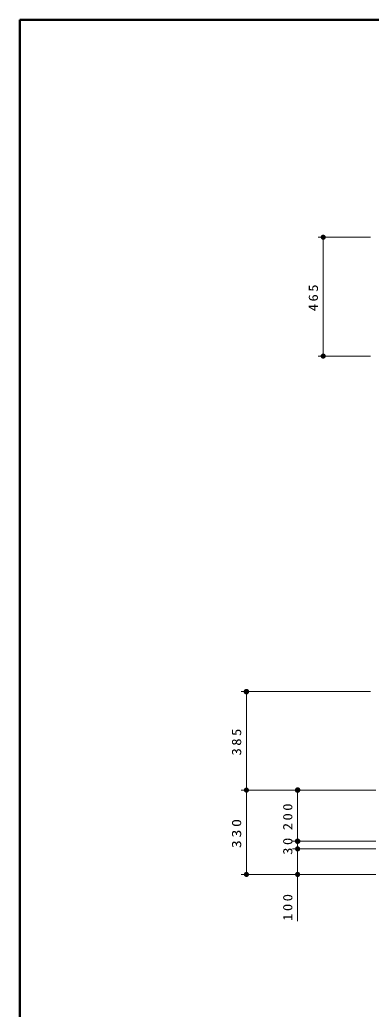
# Model space of a CAD drawing. Units: millimetres on the paper, scale 1:20. Extents: x -365 to 12, y -55 to 257.
# Drawn here: x -365 to -296.3, y 63.5 to 257 of the extents above; entities that cross this region are included whole.
import ezdxf

# ---------------------------------------------------------------- set-up
doc = ezdxf.new("R2010")
doc.units = ezdxf.units.MM
doc.layers.add('LY_1', color=7, linetype='Continuous', lineweight=25)
doc.layers.add('LY_2', color=7, linetype='Continuous', lineweight=13)
doc.styles.add('ＭＳ ゴシック', font='')
doc.styles.get('ＭＳ ゴシック').set_extended_font_data('MS Gothic')

# ---------------------------------------------------------------- blocks, each defined once
blk = doc.blocks.new('filled_dot')
at = {"color": 0, "linetype": 'Continuous', "lineweight": -2, "const_width": 1.25}
blk.add_lwpolyline([(-0.625, 0, 1), (0.625, 0, 1)], format="xyb", close=True, dxfattribs=at)

msp = doc.modelspace()

# ---------------------------------------------------------------- linework, layer by layer
at = {"layer": 'LY_1', "lineweight": 13}
for p, q in [((-296.467, 214.478), (-306.717, 214.478)), ((-305.717, 191.228), (-305.717, 214.478)), ((-296.467, 191.228), (-306.717, 191.228)), ((-296.467, 125.603), (-321.717, 125.603)), ((-320.717, 106.353), (-320.717, 125.603)), ((-295.467, 106.353), (-321.717, 106.353)), ((-320.717, 89.853), (-320.717, 106.353)), ((-310.717, 96.353), (-310.717, 106.353)), ((-295.467, 96.353), (-311.717, 96.353)), ((-295.467, 94.853), (-311.717, 94.853)), ((-310.717, 94.853), (-310.717, 96.353)), ((-310.717, 80.723), (-310.717, 94.853)), ((-295.467, 89.853), (-321.717, 89.853))]:
    msp.add_line(p, q, dxfattribs=at)
at = {"layer": 'LY_2', "lineweight": 50}
for p, q in [((0, 257), (-365, 257)), ((-365, 257), (-365, 0))]:
    msp.add_line(p, q, dxfattribs=at)

# ---------------------------------------------------------------- block references
at = {"layer": 'LY_1', "lineweight": 13}
for p, xscale, yscale, rotation in [((-305.717, 214.478), 0.4, 0.4, 270), ((-305.717, 191.228), 0.4, 0.4, 90), ((-320.717, 125.603), 0.431, 0.431, 270), ((-320.717, 106.353), 0.4, 0.4, 270), ((-310.717, 106.353), 0.431, 0.431, 270), ((-310.717, 96.353), 0.431, 0.431, 270), ((-310.717, 94.853), 0.4, 0.4, 270), ((-320.717, 89.853), 0.4, 0.4, 90), ((-310.717, 89.853), 0.4, 0.4, 90)]:
    msp.add_blockref('filled_dot', p, dxfattribs=dict(at, xscale=xscale, yscale=yscale, rotation=rotation))

# ---------------------------------------------------------------- texts
at = {"layer": 'LY_1', "char_height": 1.833, "attachment_point": 8, "rotation": 90, "style": 'ＭＳ ゴシック'}
for s, insert in [('\\T1.33;\\W1.15;465', (-306.717, 202.853)), ('\\T1.33;\\W1.15;385', (-321.717, 115.978)), ('\\T1.33;\\W1.15;200', (-311.717, 101.353)), ('\\T1.33;\\W1.25;330', (-321.717, 98.103)), ('\\T1.34;\\W1.15;30', (-311.717, 95.603)), ('\\T1.33;\\W1.15;100', (-311.717, 83.64))]:
    msp.add_mtext(s, dxfattribs=dict(at, insert=insert))

doc.saveas('drawing.dxf')
